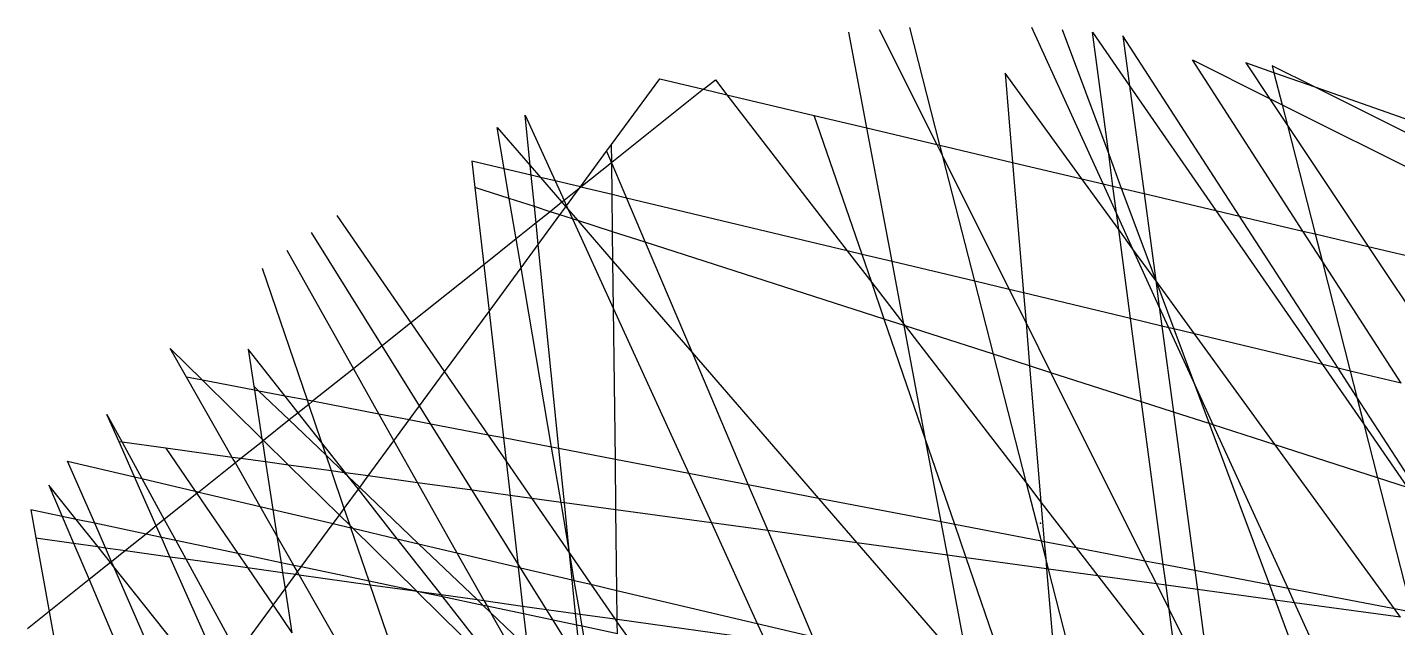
# Model space of a CAD drawing. Header units: metres. Extents: x 0 to 1324930, y 0 to 1631912.
# Drawn here: x 253721.8 to 253728.92, y 1630726.75 to 1630729.86 of the extents above; entities that cross this region are included whole.
import ezdxf
from ezdxf.enums import TextEntityAlignment as Align

# ---------------------------------------------------------------- set-up
doc = ezdxf.new("R2010")
doc.units = ezdxf.units.M
doc.header["$MEASUREMENT"] = 0
doc.layers.add('limites_parcelles', color=7, linetype='Continuous')
doc.layers.add('toponymie', color=7, linetype='Continuous')
doc.layers.add('TopoAlt', color=3, linetype='Continuous', lineweight=0)
doc.layers.add('TopoMat', color=4, linetype='Continuous', lineweight=0)
doc.styles.get("Standard").update_dxf_attribs({"font": 'txt.shx'})

# ---------------------------------------------------------------- blocks, each defined once
blk = doc.blocks.new('TCPOINT_108')
at = {"color": 0}
blk.add_point((0, 0), dxfattribs=at)
at = {"layer": 'TopoAlt'}
blk.add_attdef('ALT', text='', height=0.00762, dxfattribs=at).set_placement((0.00254, -0.00254), align=Align.TOP_LEFT)
at = {"layer": 'TopoMat'}
blk.add_attdef('MAT', (0.00254, 0.00254), '', height=0.01524, dxfattribs=at)

msp = doc.modelspace()

# ---------------------------------------------------------------- linework, layer by layer
at = {"layer": 'limites_parcelles'}
for p, q in [((253726.16212, 1630729.34074), (253726.06856, 1630729.83719)), ((253726.22623, 1630729.85184), (253726.52474, 1630729.25503)), ((253726.5409, 1630729.25121), (253726.38424, 1630729.86228)), ((253727.38851, 1630729.05085), (253727.0174, 1630729.8624)), ((253727.17541, 1630729.85196), (253727.41738, 1630729.20395)), ((253727.41738, 1630729.20395), (253727.33308, 1630729.83737)), ((253727.33308, 1630729.83737), (253727.52524, 1630729.56004)), ((253728.09682, 1630728.88343), (253727.49033, 1630729.81863)), ((253727.49033, 1630729.81863), (253727.52524, 1630729.56004)), ((253728.42536, 1630728.80577), (253727.85161, 1630729.69362)), ((253727.85161, 1630729.69362), (253728.25195, 1630729.49378)), ((253727.27813, 1630729.07694), (253726.87954, 1630729.62496)), ((253726.87954, 1630729.62496), (253726.91829, 1630729.162)), ((253728.27546, 1630729.62663), (253728.1291, 1630729.67786)), ((253728.1291, 1630729.67786), (253728.25195, 1630729.49378)), ((253728.48884, 1630729.55195), (253728.26611, 1630729.66316)), ((253728.26611, 1630729.66316), (253728.27546, 1630729.62663)), ((253728.27546, 1630729.62663), (253728.31791, 1630729.46085)), ((253728.48884, 1630729.55195), (253728.27546, 1630729.62663)), ((253724.83594, 1630729.25508), (253725.08588, 1630729.59514)), ((253725.08588, 1630729.59514), (253725.31367, 1630729.54129)), ((253725.31367, 1630729.54129), (253725.37518, 1630729.59033)), ((253725.37518, 1630729.59033), (253725.43519, 1630729.51257)), ((253727.52524, 1630729.56004), (253727.60076, 1630729.00068)), ((253727.52524, 1630729.56004), (253727.97391, 1630728.91248)), ((253731.38404, 1630728.10641), (253728.48884, 1630729.55195)), ((253735.18903, 1630727.20701), (253728.48884, 1630729.55195)), ((253725.31367, 1630729.54129), (253724.83706, 1630729.1613)), ((253725.31367, 1630729.54129), (253725.43519, 1630729.51257)), ((253725.43519, 1630729.51257), (253726.05976, 1630728.70331)), ((253725.43519, 1630729.51257), (253725.88874, 1630729.40536)), ((253728.25195, 1630729.49378), (253728.34529, 1630729.35391)), ((253728.25195, 1630729.49378), (253728.31791, 1630729.46085)), ((253724.41353, 1630729.14516), (253724.38703, 1630729.40636)), ((253724.38703, 1630729.40636), (253724.54274, 1630729.06584)), ((253726.13637, 1630728.685), (253725.88874, 1630729.40536)), ((253725.88874, 1630729.40536), (253726.16212, 1630729.34074)), ((253728.31791, 1630729.46085), (253728.34529, 1630729.35391)), ((253728.31791, 1630729.46085), (253730.71392, 1630728.26481)), ((253724.27829, 1630729.12904), (253724.24175, 1630729.34336)), ((253724.24175, 1630729.34336), (253724.41353, 1630729.14516)), ((253726.29273, 1630728.64763), (253726.16212, 1630729.34074)), ((253726.16212, 1630729.34074), (253726.52474, 1630729.25503)), ((253728.34529, 1630729.35391), (253728.48953, 1630728.7906)), ((253728.34529, 1630729.35391), (253728.76463, 1630728.72557)), ((253724.67383, 1630729.03451), (253724.81013, 1630729.21996)), ((253724.81013, 1630729.21996), (253724.83594, 1630729.25508)), ((253724.81013, 1630729.21996), (253724.83557, 1630729.16011)), ((253724.83706, 1630729.1613), (253724.83594, 1630729.25508)), ((253726.52474, 1630729.25503), (253726.55588, 1630729.19277)), ((253726.52474, 1630729.25503), (253726.5409, 1630729.25121)), ((253726.55588, 1630729.19277), (253726.5409, 1630729.25121)), ((253726.5409, 1630729.25121), (253726.91829, 1630729.162)), ((253726.72194, 1630728.54506), (253726.55588, 1630729.19277)), ((253726.55588, 1630729.19277), (253726.90129, 1630728.5022)), ((253727.43936, 1630729.03884), (253727.41738, 1630729.20395)), ((253727.41738, 1630729.20395), (253727.48288, 1630729.02855)), ((253724.27829, 1630729.12904), (253724.11044, 1630729.16915)), ((253724.11044, 1630729.16915), (253724.12609, 1630729.03219)), ((253724.30459, 1630728.97482), (253724.27829, 1630729.12904)), ((253724.41857, 1630729.09551), (253724.27829, 1630729.12904)), ((253724.41857, 1630729.09551), (253724.41353, 1630729.14516)), ((253724.41353, 1630729.14516), (253724.46649, 1630729.08406)), ((253724.83557, 1630729.16011), (253724.67707, 1630729.03374)), ((253724.83706, 1630729.1613), (253724.83557, 1630729.16011)), ((253724.83557, 1630729.16011), (253724.83712, 1630729.15645)), ((253724.83712, 1630729.15645), (253724.83706, 1630729.1613)), ((253724.83905, 1630728.99503), (253724.83712, 1630729.15645)), ((253724.83712, 1630729.15645), (253724.91325, 1630728.9773)), ((253726.91829, 1630729.162), (253726.97498, 1630728.48459)), ((253726.91829, 1630729.162), (253727.27813, 1630729.07694)), ((253724.43507, 1630728.93287), (253724.41857, 1630729.09551)), ((253724.46649, 1630729.08406), (253724.41857, 1630729.09551)), ((253724.46649, 1630729.08406), (253724.57834, 1630728.95502)), ((253724.54274, 1630729.06584), (253724.46649, 1630729.08406)), ((253724.54274, 1630729.06584), (253724.58939, 1630728.96383)), ((253724.67383, 1630729.03451), (253724.54274, 1630729.06584)), ((253727.46926, 1630728.81417), (253727.27813, 1630729.07694)), ((253727.27813, 1630729.07694), (253727.38851, 1630729.05085)), ((253727.45797, 1630728.89895), (253727.38851, 1630729.05085)), ((253727.38851, 1630729.05085), (253727.43936, 1630729.03884)), ((253724.12609, 1630729.03219), (253724.17191, 1630728.63098)), ((253724.30459, 1630728.97482), (253724.12609, 1630729.03219)), ((253724.34032, 1630728.76525), (253724.30459, 1630728.97482)), ((253724.43507, 1630728.93287), (253724.30459, 1630728.97482)), ((253724.66787, 1630729.0264), (253724.58939, 1630728.96383)), ((253724.60185, 1630728.93658), (253724.66787, 1630729.0264)), ((253724.66787, 1630729.0264), (253724.67383, 1630729.03451)), ((253724.67707, 1630729.03374), (253724.66787, 1630729.0264)), ((253724.67707, 1630729.03374), (253724.67383, 1630729.03451)), ((253724.83905, 1630728.99503), (253724.67707, 1630729.03374)), ((253724.84136, 1630728.80229), (253724.83905, 1630728.99503)), ((253724.91325, 1630728.9773), (253724.83905, 1630728.99503)), ((253724.91325, 1630728.9773), (253725.01075, 1630728.74784)), ((253726.05976, 1630728.70331), (253724.91325, 1630728.9773)), ((253727.45797, 1630728.89895), (253727.43936, 1630729.03884)), ((253727.43936, 1630729.03884), (253727.48288, 1630729.02855)), ((253727.48288, 1630729.02855), (253727.66163, 1630728.54985)), ((253727.48288, 1630729.02855), (253727.60076, 1630729.00068)), ((253727.60076, 1630729.00068), (253727.66163, 1630728.54985)), ((253727.60076, 1630729.00068), (253727.97391, 1630728.91248)), ((253724.44372, 1630728.84769), (253724.43507, 1630728.93287)), ((253724.51738, 1630728.90642), (253724.43507, 1630728.93287)), ((253724.51738, 1630728.90642), (253724.44372, 1630728.84769)), ((253724.57834, 1630728.95502), (253724.51738, 1630728.90642)), ((253724.56778, 1630728.89022), (253724.51738, 1630728.90642)), ((253724.56778, 1630728.89022), (253724.5984, 1630728.93187)), ((253724.58939, 1630728.96383), (253724.57834, 1630728.95502)), ((253724.57834, 1630728.95502), (253724.5984, 1630728.93187)), ((253724.58939, 1630728.96383), (253724.60185, 1630728.93658)), ((253724.5984, 1630728.93187), (253724.60185, 1630728.93658)), ((253724.5984, 1630728.93187), (253724.61026, 1630728.91818)), ((253724.60185, 1630728.93658), (253724.61026, 1630728.91818)), ((253724.61026, 1630728.91818), (253724.63257, 1630728.8694)), ((253724.61026, 1630728.91818), (253724.66026, 1630728.8605)), ((253727.97391, 1630728.91248), (253728.52744, 1630728.11359)), ((253727.97391, 1630728.91248), (253728.09682, 1630728.88343)), ((253723.4095, 1630728.88701), (253723.7938, 1630728.32952)), ((253724.44372, 1630728.84769), (253724.34032, 1630728.76525)), ((253724.45498, 1630728.73674), (253724.44372, 1630728.84769)), ((253724.45498, 1630728.73674), (253724.56778, 1630728.89022)), ((253724.63257, 1630728.8694), (253724.56778, 1630728.89022)), ((253724.63257, 1630728.8694), (253724.84614, 1630728.40236)), ((253724.66026, 1630728.8605), (253724.63257, 1630728.8694)), ((253724.66026, 1630728.8605), (253724.84319, 1630728.64944)), ((253724.84136, 1630728.80229), (253724.66026, 1630728.8605)), ((253727.46926, 1630728.81417), (253727.45797, 1630728.89895)), ((253727.54329, 1630728.71238), (253727.45797, 1630728.89895)), ((253728.60866, 1630728.09418), (253728.09682, 1630728.88343)), ((253728.09682, 1630728.88343), (253728.42536, 1630728.80577)), ((253723.6447, 1630728.21064), (253723.27826, 1630728.79838)), ((253724.34032, 1630728.76525), (253724.17191, 1630728.63098)), ((253724.36585, 1630728.61548), (253724.34032, 1630728.76525)), ((253724.84319, 1630728.64944), (253724.84136, 1630728.80229)), ((253725.01075, 1630728.74784), (253724.84136, 1630728.80229)), ((253727.5308, 1630728.35176), (253727.46926, 1630728.81417)), ((253727.54329, 1630728.71238), (253727.46926, 1630728.81417)), ((253728.5252, 1630728.65126), (253728.42536, 1630728.80577)), ((253728.42536, 1630728.80577), (253728.48953, 1630728.7906)), ((253728.48953, 1630728.7906), (253728.5252, 1630728.65126)), ((253728.48953, 1630728.7906), (253728.76463, 1630728.72557)), ((253723.1494, 1630728.70632), (253723.49546, 1630728.09166)), ((253724.36585, 1630728.61548), (253724.45498, 1630728.73674)), ((253724.56249, 1630727.67716), (253724.45498, 1630728.73674)), ((253725.01075, 1630728.74784), (253725.25394, 1630728.17552)), ((253726.25191, 1630728.34891), (253725.01075, 1630728.74784)), ((253726.05976, 1630728.70331), (253726.18656, 1630728.53902)), ((253726.13637, 1630728.685), (253726.05976, 1630728.70331)), ((253727.68007, 1630728.41327), (253727.54329, 1630728.71238)), ((253727.66166, 1630728.54964), (253727.54329, 1630728.71238)), ((253728.76463, 1630728.72557), (253729.29556, 1630727.93002)), ((253728.76463, 1630728.72557), (253730.71392, 1630728.26481)), ((253724.17191, 1630728.63098), (253723.7938, 1630728.32952)), ((253724.17191, 1630728.63098), (253724.19953, 1630728.38918)), ((253724.84614, 1630728.40236), (253724.84319, 1630728.64944)), ((253724.84319, 1630728.64944), (253725.25394, 1630728.17552)), ((253726.18656, 1630728.53902), (253726.13637, 1630728.685)), ((253726.29273, 1630728.64763), (253726.13637, 1630728.685)), ((253726.35411, 1630728.32192), (253726.29273, 1630728.64763)), ((253726.72194, 1630728.54506), (253726.29273, 1630728.64763)), ((253728.5252, 1630728.65126), (253728.6717, 1630728.07911)), ((253728.93572, 1630728.01602), (253728.5252, 1630728.65126)), ((253723.25626, 1630727.92756), (253723.02301, 1630728.61091)), ((253724.19953, 1630728.38918), (253724.36585, 1630728.61548)), ((253724.5246, 1630727.68443), (253724.36585, 1630728.61548)), ((253727.66163, 1630728.54985), (253727.66166, 1630728.54964)), ((253727.66163, 1630728.54985), (253727.66176, 1630728.5495)), ((253727.66166, 1630728.54964), (253727.68007, 1630728.41327)), ((253727.66176, 1630728.5495), (253727.66166, 1630728.54964)), ((253727.66176, 1630728.5495), (253727.75566, 1630728.29802)), ((253727.86339, 1630728.27228), (253727.66176, 1630728.5495)), ((253726.25191, 1630728.34891), (253726.18656, 1630728.53902)), ((253726.18656, 1630728.53902), (253726.35411, 1630728.32192)), ((253726.81895, 1630728.16666), (253726.72194, 1630728.54506)), ((253726.90129, 1630728.5022), (253726.72194, 1630728.54506)), ((253726.90129, 1630728.5022), (253726.98802, 1630728.32878)), ((253726.97498, 1630728.48459), (253726.90129, 1630728.5022)), ((253726.97498, 1630728.48459), (253726.98802, 1630728.32878)), ((253727.5308, 1630728.35176), (253726.97498, 1630728.48459)), ((253727.68007, 1630728.41327), (253727.69363, 1630728.31285)), ((253727.72996, 1630728.30417), (253727.68007, 1630728.41327)), ((253723.96894, 1630728.07545), (253724.19953, 1630728.38918)), ((253724.19953, 1630728.38918), (253724.27455, 1630727.73236)), ((253724.85549, 1630727.621), (253724.84614, 1630728.40236)), ((253724.84614, 1630728.40236), (253725.23687, 1630727.54789)), ((253726.46685, 1630727.72366), (253726.25191, 1630728.34891)), ((253726.35528, 1630728.31569), (253726.25191, 1630728.34891)), ((253727.58835, 1630727.91936), (253727.5308, 1630728.35176)), ((253727.69363, 1630728.31285), (253727.5308, 1630728.35176)), ((253723.7938, 1630728.32952), (253723.6447, 1630728.21064)), ((253723.7938, 1630728.32952), (253723.96894, 1630728.07545)), ((253726.35528, 1630728.31569), (253726.35411, 1630728.32192)), ((253726.35411, 1630728.32192), (253726.36011, 1630728.31413)), ((253726.46685, 1630727.72366), (253726.35528, 1630728.31569)), ((253726.36011, 1630728.31413), (253726.35528, 1630728.31569)), ((253726.36011, 1630728.31413), (253726.99056, 1630727.49725)), ((253726.81895, 1630728.16666), (253726.36011, 1630728.31413)), ((253726.98802, 1630728.32878), (253727.00664, 1630728.10633)), ((253726.98802, 1630728.32878), (253727.11704, 1630728.07085)), ((253727.69363, 1630728.31285), (253727.75394, 1630727.86614)), ((253727.72996, 1630728.30417), (253727.69363, 1630728.31285)), ((253727.85757, 1630728.02511), (253727.72996, 1630728.30417)), ((253727.75566, 1630728.29802), (253727.72996, 1630728.30417)), ((253727.75566, 1630728.29802), (253727.85757, 1630728.02511)), ((253727.86339, 1630728.27228), (253727.75566, 1630728.29802)), ((253728.28232, 1630727.69631), (253727.86339, 1630728.27228)), ((253728.52744, 1630728.11359), (253727.86339, 1630728.27228)), ((253722.62901, 1630728.0478), (253722.54395, 1630728.19693)), ((253722.54395, 1630728.19693), (253722.71154, 1630728.03198)), ((253723.1402, 1630727.94981), (253722.94846, 1630728.19357)), ((253722.94846, 1630728.19357), (253722.97828, 1630728.00076)), ((253723.6447, 1630728.21064), (253723.49546, 1630728.09166)), ((253723.83912, 1630727.89882), (253723.6447, 1630728.21064)), ((253725.25394, 1630728.17552), (253725.5458, 1630727.48867)), ((253725.25394, 1630728.17552), (253725.90972, 1630727.41891)), ((253726.99056, 1630727.49725), (253726.81895, 1630728.16666)), ((253727.00664, 1630728.10633), (253726.81895, 1630728.16666)), ((253723.49546, 1630728.09166), (253723.28317, 1630727.9224)), ((253723.49546, 1630728.09166), (253723.62797, 1630727.8563)), ((253723.83912, 1630727.89882), (253723.96894, 1630728.07545)), ((253723.96894, 1630728.07545), (253724.19492, 1630727.74762)), ((253727.00664, 1630728.10633), (253727.06577, 1630727.3998)), ((253727.11704, 1630728.07085), (253727.00664, 1630728.10633)), ((253727.11704, 1630728.07085), (253727.60573, 1630727.0938)), ((253727.58835, 1630727.91936), (253727.11704, 1630728.07085)), ((253728.52744, 1630728.11359), (253728.74226, 1630727.80354)), ((253728.60866, 1630728.09418), (253728.52744, 1630728.11359)), ((253728.70646, 1630727.94337), (253728.60866, 1630728.09418)), ((253728.6717, 1630728.07911), (253728.60866, 1630728.09418)), ((253728.6717, 1630728.07911), (253728.70646, 1630727.94337)), ((253728.93572, 1630728.01602), (253728.6717, 1630728.07911)), ((253722.86645, 1630727.63151), (253722.62901, 1630728.0478)), ((253722.71154, 1630728.03198), (253722.62901, 1630728.0478)), ((253722.71154, 1630728.03198), (253723.02048, 1630727.72789)), ((253722.98145, 1630727.98024), (253722.71154, 1630728.03198)), ((253722.97828, 1630728.00076), (253722.98145, 1630727.98024)), ((253722.97828, 1630728.00076), (253723.00437, 1630727.97584)), ((253722.98145, 1630727.98024), (253723.02048, 1630727.72789)), ((253723.00437, 1630727.97584), (253722.98145, 1630727.98024)), ((253727.85757, 1630728.02511), (253727.93916, 1630727.8066)), ((253727.96065, 1630727.7997), (253727.85757, 1630728.02511)), ((253723.00437, 1630727.97584), (253723.16171, 1630727.82556)), ((253723.1402, 1630727.94981), (253723.00437, 1630727.97584)), ((253723.20855, 1630727.8629), (253723.1402, 1630727.94981)), ((253723.25626, 1630727.92756), (253723.1402, 1630727.94981)), ((253723.2634, 1630727.90664), (253723.20855, 1630727.8629)), ((253723.2634, 1630727.90664), (253723.25626, 1630727.92756)), ((253723.28317, 1630727.9224), (253723.25626, 1630727.92756)), ((253723.28317, 1630727.9224), (253723.2634, 1630727.90664)), ((253723.33183, 1630727.70617), (253723.2634, 1630727.90664)), ((253723.62797, 1630727.8563), (253723.28317, 1630727.9224)), ((253727.70064, 1630727.07561), (253727.58835, 1630727.91936)), ((253727.75394, 1630727.86614), (253727.58835, 1630727.91936)), ((253728.70646, 1630727.94337), (253728.74226, 1630727.80354)), ((253729.02056, 1630727.45902), (253728.70646, 1630727.94337)), ((253722.2781, 1630727.71195), (253722.21478, 1630727.85454)), ((253722.21478, 1630727.85454), (253722.29398, 1630727.70978)), ((253723.20855, 1630727.8629), (253723.16171, 1630727.82556)), ((253723.33183, 1630727.70617), (253723.20855, 1630727.8629)), ((253723.62797, 1630727.8563), (253723.70601, 1630727.7177)), ((253723.78566, 1630727.82608), (253723.62797, 1630727.8563)), ((253723.78566, 1630727.82608), (253723.83912, 1630727.89882)), ((253723.89789, 1630727.80456), (253723.83912, 1630727.89882)), ((253727.75394, 1630727.86614), (253727.86492, 1630727.04411)), ((253727.93916, 1630727.8066), (253727.75394, 1630727.86614)), ((253723.16171, 1630727.82556), (253723.02886, 1630727.71964)), ((253723.16171, 1630727.82556), (253723.35366, 1630727.64222)), ((253723.70601, 1630727.7177), (253723.78566, 1630727.82608)), ((253723.89789, 1630727.80456), (253723.78566, 1630727.82608)), ((253724.11197, 1630727.4612), (253723.89789, 1630727.80456)), ((253724.19492, 1630727.74762), (253723.89789, 1630727.80456)), ((253727.93916, 1630727.8066), (253728.25156, 1630726.97)), ((253727.96065, 1630727.7997), (253727.93916, 1630727.8066)), ((253728.34856, 1630726.9514), (253727.96065, 1630727.7997)), ((253728.28232, 1630727.69631), (253727.96065, 1630727.7997)), ((253728.74226, 1630727.80354), (253728.81343, 1630727.5256)), ((253728.74226, 1630727.80354), (253728.96962, 1630727.4754)), ((253722.35869, 1630727.53048), (253722.2781, 1630727.71195)), ((253722.29398, 1630727.70978), (253722.2781, 1630727.71195)), ((253722.29398, 1630727.70978), (253722.397, 1630727.52147)), ((253722.52177, 1630727.67864), (253722.29398, 1630727.70978)), ((253723.02253, 1630727.71459), (253722.91073, 1630727.62545)), ((253723.02048, 1630727.72789), (253723.02253, 1630727.71459)), ((253723.02048, 1630727.72789), (253723.02886, 1630727.71964)), ((253723.02886, 1630727.71964), (253723.02253, 1630727.71459)), ((253723.02253, 1630727.71459), (253723.03903, 1630727.60791)), ((253723.02886, 1630727.71964), (253723.15904, 1630727.5915)), ((253723.35366, 1630727.64222), (253723.33183, 1630727.70617)), ((253723.45372, 1630727.55121), (253723.33183, 1630727.70617)), ((253723.57177, 1630727.53507), (253723.70601, 1630727.7177)), ((253723.70601, 1630727.7177), (253723.8286, 1630727.49995)), ((253724.19492, 1630727.74762), (253724.28827, 1630727.61219)), ((253724.27455, 1630727.73236), (253724.19492, 1630727.74762)), ((253724.27455, 1630727.73236), (253724.28827, 1630727.61219)), ((253724.5246, 1630727.68443), (253724.27455, 1630727.73236)), ((253726.54731, 1630727.29669), (253726.46685, 1630727.72366)), ((253726.6183, 1630727.28308), (253726.46685, 1630727.72366)), ((253728.90115, 1630726.84548), (253728.28232, 1630727.69631)), ((253728.81343, 1630727.5256), (253728.28232, 1630727.69631)), ((253722.52177, 1630727.67864), (253722.67375, 1630727.45637)), ((253722.86645, 1630727.63151), (253722.52177, 1630727.67864)), ((253722.88266, 1630727.60308), (253722.86645, 1630727.63151)), ((253722.91073, 1630727.62545), (253722.86645, 1630727.63151)), ((253722.91073, 1630727.62545), (253722.88266, 1630727.60308)), ((253723.03903, 1630727.60791), (253722.91073, 1630727.62545)), ((253723.38135, 1630727.5611), (253723.35366, 1630727.64222)), ((253723.35366, 1630727.64222), (253723.44814, 1630727.55197)), ((253724.57341, 1630727.39811), (253724.5246, 1630727.68443)), ((253724.56249, 1630727.67716), (253724.5246, 1630727.68443)), ((253724.59105, 1630727.3957), (253724.56249, 1630727.67716)), ((253724.85549, 1630727.621), (253724.56249, 1630727.67716)), ((253722.15234, 1630727.28941), (253722.01081, 1630727.61232)), ((253722.01081, 1630727.61232), (253722.35869, 1630727.53048)), ((253722.88266, 1630727.60308), (253722.69297, 1630727.45184)), ((253723.01168, 1630727.37686), (253722.88266, 1630727.60308)), ((253723.03903, 1630727.60791), (253723.07714, 1630727.36146)), ((253723.15904, 1630727.5915), (253723.03903, 1630727.60791)), ((253723.15904, 1630727.5915), (253723.42259, 1630727.33209)), ((253723.38135, 1630727.5611), (253723.15904, 1630727.5915)), ((253723.44781, 1630727.3664), (253723.38135, 1630727.5611)), ((253723.44814, 1630727.55197), (253723.38135, 1630727.5611)), ((253723.44814, 1630727.55197), (253723.46814, 1630727.53287)), ((253723.45372, 1630727.55121), (253723.44814, 1630727.55197)), ((253723.46814, 1630727.53287), (253723.45372, 1630727.55121)), ((253723.57177, 1630727.53507), (253723.45372, 1630727.55121)), ((253724.28827, 1630727.61219), (253724.30859, 1630727.43432)), ((253724.28827, 1630727.61219), (253724.42153, 1630727.41888)), ((253724.85862, 1630727.35911), (253724.85549, 1630727.621)), ((253725.23687, 1630727.54789), (253724.85549, 1630727.621)), ((253722.05511, 1630727.30994), (253721.91369, 1630727.48725)), ((253721.91369, 1630727.48725), (253721.98274, 1630727.32522)), ((253722.47189, 1630727.27557), (253722.35869, 1630727.53048)), ((253722.35869, 1630727.53048), (253722.397, 1630727.52147)), ((253722.397, 1630727.52147), (253722.51341, 1630727.30868)), ((253722.397, 1630727.52147), (253722.67375, 1630727.45637)), ((253723.52088, 1630727.46582), (253723.46814, 1630727.53287)), ((253723.46814, 1630727.53287), (253723.52808, 1630727.47562)), ((253723.52808, 1630727.47562), (253723.57177, 1630727.53507)), ((253723.8286, 1630727.49995), (253723.57177, 1630727.53507)), ((253723.8286, 1630727.49995), (253724.0332, 1630727.13655)), ((253724.11197, 1630727.4612), (253723.8286, 1630727.49995)), ((253725.23687, 1630727.54789), (253725.35418, 1630727.29135)), ((253725.5458, 1630727.48867), (253725.23687, 1630727.54789)), ((253725.5458, 1630727.48867), (253725.64664, 1630727.25136)), ((253725.90972, 1630727.41891), (253725.5458, 1630727.48867)), ((253727.06755, 1630727.19696), (253726.99056, 1630727.49725)), ((253726.99056, 1630727.49725), (253727.06577, 1630727.3998)), ((253728.81343, 1630727.5256), (253728.99203, 1630726.82806)), ((253728.96962, 1630727.4754), (253728.81343, 1630727.5256)), ((253722.68253, 1630727.44352), (253722.51341, 1630727.30868)), ((253722.67375, 1630727.45637), (253722.68253, 1630727.44352)), ((253722.67375, 1630727.45637), (253722.69297, 1630727.45184)), ((253722.69297, 1630727.45184), (253722.68253, 1630727.44352)), ((253722.68253, 1630727.44352), (253722.89515, 1630727.13255)), ((253722.69297, 1630727.45184), (253723.01168, 1630727.37686)), ((253723.44781, 1630727.3664), (253723.52088, 1630727.46582)), ((253723.52088, 1630727.46582), (253723.52808, 1630727.47562)), ((253723.72235, 1630727.20968), (253723.52088, 1630727.46582)), ((253723.52808, 1630727.47562), (253723.83401, 1630727.18341)), ((253724.34893, 1630727.08116), (253724.11197, 1630727.4612)), ((253724.30859, 1630727.43432), (253724.11197, 1630727.4612)), ((253724.30859, 1630727.43432), (253724.34893, 1630727.08116)), ((253724.42153, 1630727.41888), (253724.30859, 1630727.43432)), ((253724.42153, 1630727.41888), (253724.61755, 1630727.13453)), ((253724.57341, 1630727.39811), (253724.42153, 1630727.41888)), ((253725.90972, 1630727.41891), (253726.10983, 1630727.18803)), ((253726.54731, 1630727.29669), (253725.90972, 1630727.41891)), ((253721.98274, 1630727.32522), (253721.8199, 1630727.35961)), ((253721.8199, 1630727.35961), (253721.84621, 1630727.21329)), ((253723.09822, 1630727.22513), (253723.01168, 1630727.37686)), ((253723.01168, 1630727.37686), (253723.07714, 1630727.36146)), ((253723.07714, 1630727.36146), (253723.09822, 1630727.22513)), ((253723.07714, 1630727.36146), (253723.39007, 1630727.28785)), ((253723.42259, 1630727.33209), (253723.44781, 1630727.3664)), ((253723.4782, 1630727.27736), (253723.44781, 1630727.3664)), ((253724.61636, 1630727.14622), (253724.57341, 1630727.39811)), ((253724.59105, 1630727.3957), (253724.57341, 1630727.39811)), ((253724.61636, 1630727.14622), (253724.59105, 1630727.3957)), ((253724.85862, 1630727.35911), (253724.59105, 1630727.3957)), ((253724.86362, 1630726.94119), (253724.85862, 1630727.35911)), ((253725.35418, 1630727.29135), (253724.85862, 1630727.35911)), ((253727.06577, 1630727.3998), (253727.083, 1630727.194)), ((253727.06577, 1630727.3998), (253727.24919, 1630727.16215)), ((253721.98274, 1630727.32522), (253722.0421, 1630727.18594)), ((253722.05511, 1630727.30994), (253721.98274, 1630727.32522)), ((253722.16804, 1630727.16835), (253722.05511, 1630727.30994)), ((253722.15234, 1630727.28941), (253722.05511, 1630727.30994)), ((253722.20784, 1630727.16279), (253722.15234, 1630727.28941)), ((253722.4187, 1630727.23316), (253722.15234, 1630727.28941)), ((253722.47189, 1630727.27557), (253722.4187, 1630727.23316)), ((253722.51341, 1630727.30868), (253722.47189, 1630727.27557)), ((253722.49817, 1630727.21638), (253722.47189, 1630727.27557)), ((253722.51341, 1630727.30868), (253722.5725, 1630727.20069)), ((253723.22478, 1630727.06295), (253723.39007, 1630727.28785)), ((253723.39007, 1630727.28785), (253723.42259, 1630727.33209)), ((253723.39007, 1630727.28785), (253723.482, 1630727.26622)), ((253723.42259, 1630727.33209), (253723.4782, 1630727.27736)), ((253723.482, 1630727.26622), (253723.4782, 1630727.27736)), ((253723.4782, 1630727.27736), (253723.49188, 1630727.2639)), ((253723.57675, 1630726.98862), (253723.482, 1630727.26622)), ((253723.482, 1630727.26622), (253723.49188, 1630727.2639)), ((253725.35418, 1630727.29135), (253725.59275, 1630726.76966)), ((253725.64664, 1630727.25136), (253725.35418, 1630727.29135)), ((253726.5799, 1630727.12376), (253726.54731, 1630727.29669)), ((253726.6183, 1630727.28308), (253726.54731, 1630727.29669)), ((253726.67767, 1630727.11039), (253726.6183, 1630727.28308)), ((253727.06755, 1630727.19696), (253726.6183, 1630727.28308)), ((253721.84621, 1630727.21329), (253721.91487, 1630726.83147)), ((253721.84621, 1630727.21329), (253722.0421, 1630727.18594)), ((253722.4187, 1630727.23316), (253722.31216, 1630727.14822)), ((253722.49817, 1630727.21638), (253722.4187, 1630727.23316)), ((253722.54274, 1630727.11602), (253722.49817, 1630727.21638)), ((253722.5725, 1630727.20069), (253722.49817, 1630727.21638)), ((253722.5725, 1630727.20069), (253722.62511, 1630727.10451)), ((253722.89515, 1630727.13255), (253722.5725, 1630727.20069)), ((253723.09822, 1630727.22513), (253723.11988, 1630727.0851)), ((253723.18607, 1630727.07112), (253723.09822, 1630727.22513)), ((253723.49188, 1630727.2639), (253723.82389, 1630726.9371)), ((253723.49188, 1630727.2639), (253723.72235, 1630727.20968)), ((253723.95068, 1630726.91939), (253723.72235, 1630727.20968)), ((253723.72235, 1630727.20968), (253723.83401, 1630727.18341)), ((253725.64664, 1630727.25136), (253725.88005, 1630726.70207)), ((253726.10983, 1630727.18803), (253725.64664, 1630727.25136)), ((253727.09012, 1630727.10893), (253727.06755, 1630727.19696)), ((253727.083, 1630727.194), (253727.06755, 1630727.19696)), ((253722.0421, 1630727.18594), (253722.12258, 1630726.99707)), ((253722.0421, 1630727.18594), (253722.16804, 1630727.16835)), ((253722.23387, 1630727.0858), (253722.16804, 1630727.16835)), ((253722.16804, 1630727.16835), (253722.20784, 1630727.16279)), ((253722.23959, 1630727.09036), (253722.20784, 1630727.16279)), ((253722.20784, 1630727.16279), (253722.31216, 1630727.14822)), ((253722.31216, 1630727.14822), (253722.23959, 1630727.09036)), ((253722.31216, 1630727.14822), (253722.54274, 1630727.11602)), ((253722.89515, 1630727.13255), (253722.94485, 1630727.05986)), ((253723.11988, 1630727.0851), (253722.89515, 1630727.13255)), ((253723.83401, 1630727.18341), (253724.13778, 1630726.89326)), ((253723.83401, 1630727.18341), (253724.0332, 1630727.13655)), ((253724.0332, 1630727.13655), (253724.17294, 1630726.88835)), ((253724.0332, 1630727.13655), (253724.35114, 1630727.06175)), ((253724.61755, 1630727.13453), (253724.61636, 1630727.14622)), ((253724.61862, 1630727.13297), (253724.61636, 1630727.14622)), ((253724.63163, 1630726.99576), (253724.61755, 1630727.13453)), ((253724.61755, 1630727.13453), (253724.61862, 1630727.13297)), ((253724.64245, 1630726.99322), (253724.61862, 1630727.13297)), ((253724.61862, 1630727.13297), (253724.72899, 1630726.97286)), ((253726.10983, 1630727.18803), (253726.67208, 1630726.53932)), ((253726.5799, 1630727.12376), (253726.10983, 1630727.18803)), ((253726.69052, 1630726.53675), (253726.5799, 1630727.12376)), ((253726.67767, 1630727.11039), (253726.5799, 1630727.12376)), ((253727.083, 1630727.194), (253727.09012, 1630727.10893)), ((253727.24919, 1630727.16215), (253727.083, 1630727.194)), ((253727.24919, 1630727.16215), (253727.36127, 1630727.01692)), ((253727.60573, 1630727.0938), (253727.24919, 1630727.16215)), ((253722.23387, 1630727.0858), (253722.12258, 1630726.99707)), ((253722.23959, 1630727.09036), (253722.23387, 1630727.0858)), ((253722.25099, 1630727.06434), (253722.23387, 1630727.0858)), ((253722.25099, 1630727.06434), (253722.23959, 1630727.09036)), ((253722.61515, 1630726.2335), (253722.25099, 1630727.06434)), ((253722.7583, 1630726.42827), (253722.25099, 1630727.06434)), ((253722.81431, 1630726.50448), (253722.54274, 1630727.11602)), ((253722.54274, 1630727.11602), (253722.62511, 1630727.10451)), ((253722.62511, 1630727.10451), (253722.89404, 1630726.61295)), ((253722.62511, 1630727.10451), (253722.94485, 1630727.05986)), ((253722.94485, 1630727.05986), (253723.07867, 1630726.86416)), ((253722.94485, 1630727.05986), (253723.12773, 1630727.03432)), ((253723.11988, 1630727.0851), (253723.12773, 1630727.03432)), ((253723.18607, 1630727.07112), (253723.11988, 1630727.0851)), ((253723.2056, 1630727.03687), (253723.18607, 1630727.07112)), ((253723.22478, 1630727.06295), (253723.18607, 1630727.07112)), ((253723.2056, 1630727.03687), (253723.22478, 1630727.06295)), ((253723.57675, 1630726.98862), (253723.22478, 1630727.06295)), ((253724.34893, 1630727.08116), (253724.35114, 1630727.06175)), ((253724.36273, 1630727.05902), (253724.34893, 1630727.08116)), ((253724.35114, 1630727.06175), (253724.37416, 1630726.86025)), ((253724.35114, 1630727.06175), (253724.36273, 1630727.05902)), ((253724.49739, 1630726.84304), (253724.36273, 1630727.05902)), ((253724.36273, 1630727.05902), (253724.63163, 1630726.99576)), ((253726.88416, 1630726.5097), (253726.67767, 1630727.11039)), ((253727.09477, 1630727.05336), (253726.67767, 1630727.11039)), ((253727.09012, 1630727.10893), (253727.09477, 1630727.05336)), ((253727.10471, 1630727.052), (253727.09012, 1630727.10893)), ((253727.09477, 1630727.05336), (253727.1433, 1630726.47351)), ((253727.10471, 1630727.052), (253727.09477, 1630727.05336)), ((253727.60573, 1630727.0938), (253727.66495, 1630726.97539)), ((253727.70064, 1630727.07561), (253727.60573, 1630727.0938)), ((253727.71489, 1630726.96857), (253727.70064, 1630727.07561)), ((253727.86492, 1630727.04411), (253727.70064, 1630727.07561)), ((253722.12258, 1630726.99707), (253721.91487, 1630726.83147)), ((253722.12258, 1630726.99707), (253722.50933, 1630726.08953)), ((253723.12773, 1630727.03432), (253723.14094, 1630726.94889)), ((253723.12773, 1630727.03432), (253723.19666, 1630727.02469)), ((253723.14094, 1630726.94889), (253723.19666, 1630727.02469)), ((253723.19666, 1630727.02469), (253723.2056, 1630727.03687)), ((253723.19666, 1630727.02469), (253723.21392, 1630727.02228)), ((253723.21392, 1630727.02228), (253723.2056, 1630727.03687)), ((253724.08889, 1630725.48822), (253723.21392, 1630727.02228)), ((253723.21392, 1630727.02228), (253723.58285, 1630726.97076)), ((253723.58285, 1630726.97076), (253723.57675, 1630726.98862)), ((253723.81468, 1630726.93838), (253723.57675, 1630726.98862)), ((253724.64928, 1630726.82182), (253724.63163, 1630726.99576)), ((253724.63163, 1630726.99576), (253724.64245, 1630726.99322)), ((253724.67222, 1630726.81862), (253724.64245, 1630726.99322)), ((253724.64245, 1630726.99322), (253724.72899, 1630726.97286)), ((253727.25709, 1630726.45762), (253727.10471, 1630727.052)), ((253727.36127, 1630727.01692), (253727.10471, 1630727.052)), ((253727.36127, 1630727.01692), (253727.7808, 1630726.47334)), ((253727.66495, 1630726.97539), (253727.36127, 1630727.01692)), ((253727.86492, 1630727.04411), (253727.87814, 1630726.94624)), ((253728.25156, 1630726.97), (253727.86492, 1630727.04411)), ((253723.07867, 1630726.86416), (253723.14094, 1630726.94889)), ((253723.14094, 1630726.94889), (253723.17608, 1630726.72169)), ((253724.08889, 1630725.48822), (253723.58285, 1630726.97076)), ((253723.58285, 1630726.97076), (253723.81468, 1630726.93838)), ((253723.82475, 1630726.93626), (253723.81468, 1630726.93838)), ((253723.81468, 1630726.93838), (253723.82389, 1630726.9371)), ((253723.82389, 1630726.9371), (253723.82475, 1630726.93626)), ((253723.82389, 1630726.9371), (253723.95068, 1630726.91939)), ((253723.82475, 1630726.93626), (253724.32369, 1630726.44515)), ((253723.95985, 1630726.90773), (253723.82475, 1630726.93626)), ((253723.95985, 1630726.90773), (253723.95068, 1630726.91939)), ((253723.95068, 1630726.91939), (253724.13778, 1630726.89326)), ((253724.72899, 1630726.97286), (253724.85269, 1630726.79342)), ((253724.72899, 1630726.97286), (253724.86362, 1630726.94119)), ((253724.8654, 1630726.79164), (253724.86362, 1630726.94119)), ((253724.86362, 1630726.94119), (253725.59275, 1630726.76966)), ((253727.66495, 1630726.97539), (253727.73175, 1630726.84183)), ((253727.71489, 1630726.96857), (253727.66495, 1630726.97539)), ((253727.73175, 1630726.84183), (253727.71489, 1630726.96857)), ((253727.87814, 1630726.94624), (253727.71489, 1630726.96857)), ((253727.87814, 1630726.94624), (253727.95157, 1630726.40235)), ((253728.281, 1630726.89116), (253727.87814, 1630726.94624)), ((253728.25156, 1630726.97), (253728.281, 1630726.89116)), ((253728.34856, 1630726.9514), (253728.25156, 1630726.97)), ((253728.38246, 1630726.87729), (253728.34856, 1630726.9514)), ((253728.90115, 1630726.84548), (253728.34856, 1630726.9514)), ((253722.89404, 1630726.61295), (253723.07867, 1630726.86416)), ((253723.07867, 1630726.86416), (253723.17608, 1630726.72169)), ((253724.32369, 1630726.44515), (253723.95985, 1630726.90773)), ((253724.16884, 1630726.8636), (253723.95985, 1630726.90773)), ((253724.13778, 1630726.89326), (253724.16884, 1630726.8636)), ((253724.13778, 1630726.89326), (253724.17294, 1630726.88835)), ((253724.16884, 1630726.8636), (253724.20787, 1630726.82632)), ((253724.18931, 1630726.85927), (253724.16884, 1630726.8636)), ((253724.17294, 1630726.88835), (253724.18931, 1630726.85927)), ((253724.17294, 1630726.88835), (253724.37416, 1630726.86025)), ((253724.18931, 1630726.85927), (253724.20787, 1630726.82632)), ((253724.37884, 1630726.81925), (253724.18931, 1630726.85927)), ((253724.37416, 1630726.86025), (253724.37884, 1630726.81925)), ((253724.37416, 1630726.86025), (253724.49739, 1630726.84304)), ((253724.53245, 1630726.78681), (253724.49739, 1630726.84304)), ((253724.49739, 1630726.84304), (253724.64928, 1630726.82182)), ((253727.7808, 1630726.47334), (253727.73175, 1630726.84183)), ((253727.73175, 1630726.84183), (253727.95157, 1630726.40235)), ((253728.281, 1630726.89116), (253728.50812, 1630726.2829)), ((253728.38246, 1630726.87729), (253728.281, 1630726.89116)), ((253728.66423, 1630726.2611), (253728.38246, 1630726.87729)), ((253728.93274, 1630726.80205), (253728.38246, 1630726.87729)), ((253728.93274, 1630726.80205), (253728.90115, 1630726.84548)), ((253728.99203, 1630726.82806), (253728.90115, 1630726.84548)), ((253721.91487, 1630726.83147), (253721.80244, 1630726.74183)), ((253721.91487, 1630726.83147), (253722.01661, 1630726.26561)), ((253724.20787, 1630726.82632), (253724.42134, 1630726.44714)), ((253724.20787, 1630726.82632), (253724.39887, 1630726.64387)), ((253724.37884, 1630726.81925), (253724.39887, 1630726.64387)), ((253724.53245, 1630726.78681), (253724.37884, 1630726.81925)), ((253724.67623, 1630726.55621), (253724.53245, 1630726.78681)), ((253724.65546, 1630726.76084), (253724.53245, 1630726.78681)), ((253724.65546, 1630726.76084), (253724.64928, 1630726.82182)), ((253724.64928, 1630726.82182), (253724.67222, 1630726.81862)), ((253724.68306, 1630726.75501), (253724.67222, 1630726.81862)), ((253724.67222, 1630726.81862), (253724.85269, 1630726.79342)), ((253724.85269, 1630726.79342), (253724.86561, 1630726.77467)), ((253724.85269, 1630726.79342), (253724.8654, 1630726.79164)), ((253724.86561, 1630726.77467), (253724.8654, 1630726.79164)), ((253724.8654, 1630726.79164), (253725.63163, 1630726.68463)), ((253724.86631, 1630726.71631), (253724.86561, 1630726.77467)), ((253724.86561, 1630726.77467), (253724.91257, 1630726.70655)), ((253725.59275, 1630726.76966), (253725.63163, 1630726.68463)), ((253725.59275, 1630726.76966), (253725.88005, 1630726.70207)), ((253724.67623, 1630726.55621), (253724.65546, 1630726.76084)), ((253724.68306, 1630726.75501), (253724.65546, 1630726.76084)), ((253724.73228, 1630726.4663), (253724.68306, 1630726.75501)), ((253724.86631, 1630726.71631), (253724.68306, 1630726.75501))]:
    msp.add_line(p, q, dxfattribs=at)

# ---------------------------------------------------------------- block references
at = {"layer": 'toponymie', "lineweight": 30, "xscale": 39.374638, "yscale": 39.374638, "zscale": 39.374638}
msp.add_blockref('TCPOINT_108', (253727.06333, 1630727.29069), dxfattribs=at)

doc.saveas('drawing.dxf')
